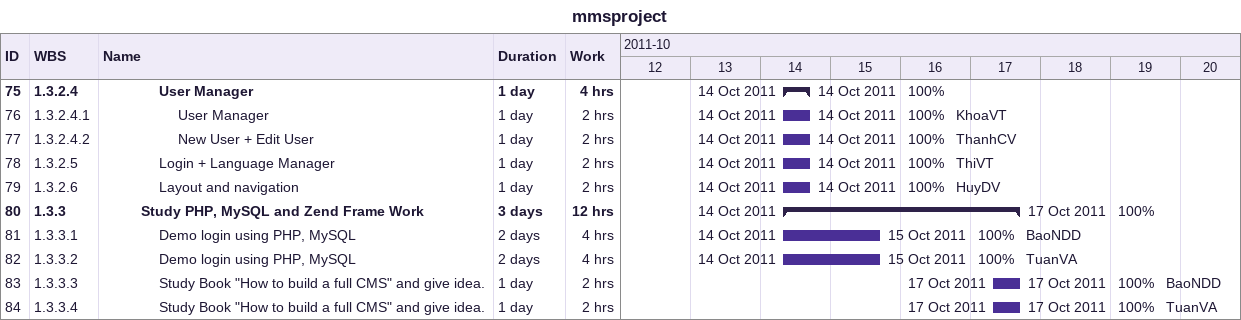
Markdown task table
mmsproject

| ID | WBS | Task | Duration | Start | Finish | Resources | % complete | Work (h) |
|---|---|---|---|---|---|---|---|---|
| 75 | 1.3.2.4 | **User Manager** | 1d | 2011-10-14 | 2011-10-14 |  | 100 | 4 |
| 76 | 1.3.2.4.1 | User Manager | 1d | 2011-10-14 | 2011-10-14 | KhoaVT | 100 | 2 |
| 77 | 1.3.2.4.2 | New User + Edit User | 1d | 2011-10-14 | 2011-10-14 | ThanhCV | 100 | 2 |
| 78 | 1.3.2.5 | Login + Language Manager | 1d | 2011-10-14 | 2011-10-14 | ThiVT | 100 | 2 |
| 79 | 1.3.2.6 | Layout and navigation | 1d | 2011-10-14 | 2011-10-14 | HuyDV | 100 | 2 |
| 80 | 1.3.3 | **Study PHP, MySQL and Zend Frame Work** | 3d | 2011-10-14 | 2011-10-17 |  | 100 | 12 |
| 81 | 1.3.3.1 | Demo login using PHP, MySQL | 2d | 2011-10-14 | 2011-10-15 | BaoNDD | 100 | 4 |
| 82 | 1.3.3.2 | Demo login using PHP, MySQL | 2d | 2011-10-14 | 2011-10-15 | TuanVA | 100 | 4 |
| 83 | 1.3.3.3 | Study Book "How to build a full CMS" and give idea. | 1d | 2011-10-17 | 2011-10-17 | BaoNDD | 100 | 2 |
| 84 | 1.3.3.4 | Study Book "How to build a full CMS" and give idea. | 1d | 2011-10-17 | 2011-10-17 | TuanVA | 100 | 2 |
